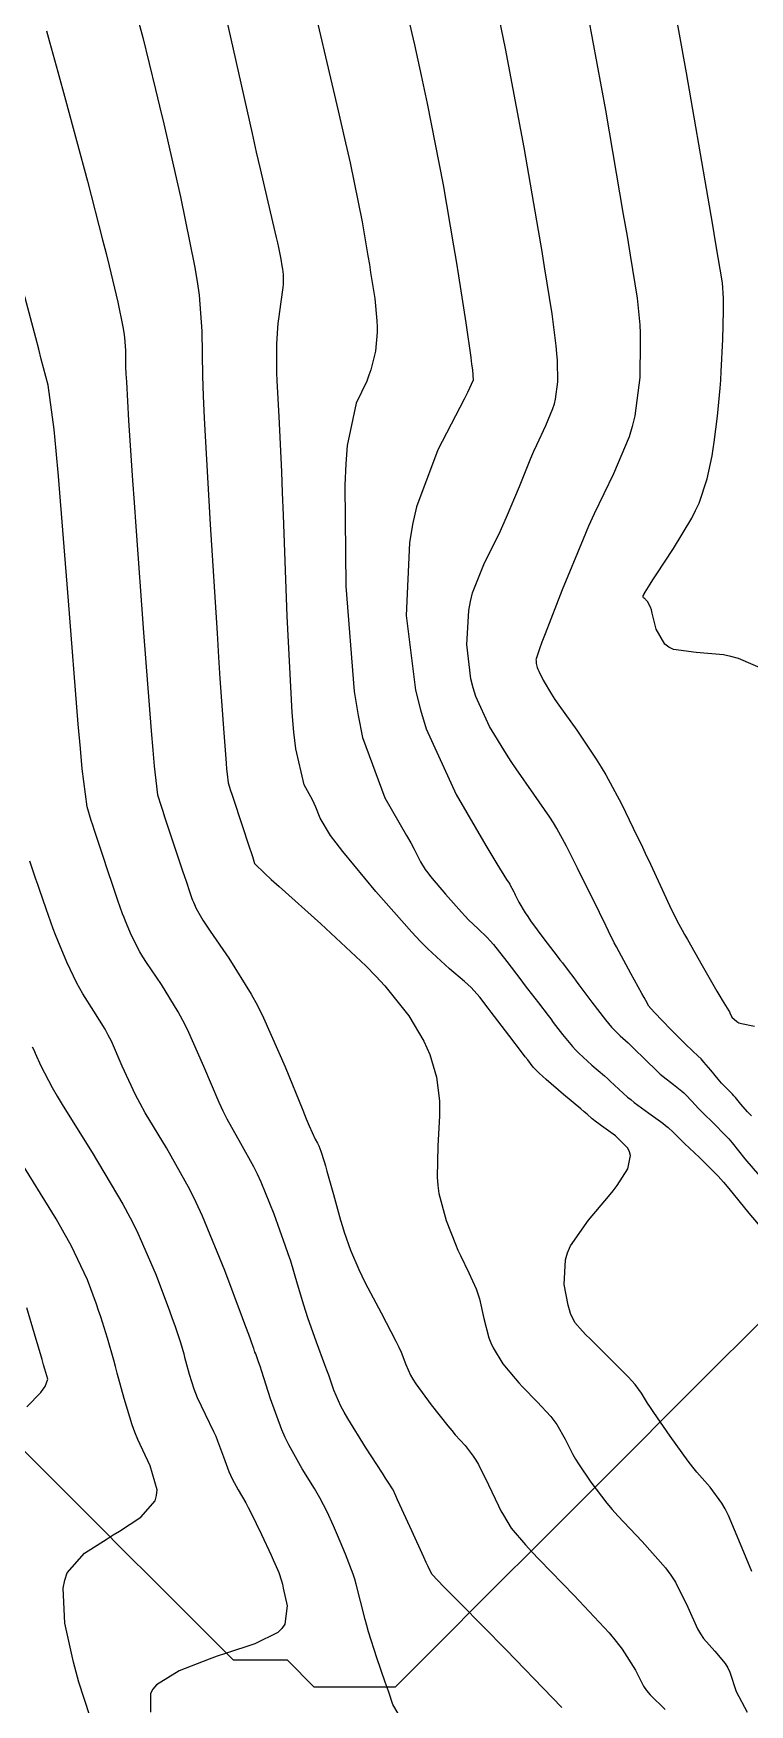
# Model space of a CAD drawing. Header units: metres. Extents: x 837475 to 838479, y 1189012 to 1191015.
# Drawn here: x 837931.5 to 837958.1, y 1189286.7 to 1189348.7 of the extents above; entities that cross this region are included whole.
import ezdxf

# ---------------------------------------------------------------- set-up
doc = ezdxf.new("R2010")
doc.units = ezdxf.units.M
doc.header["$LTSCALE"] = 0.3
for name, color, linetype in [('COTAS 10', 1, 'Continuous'), ('COTAS INT', 252, 'Continuous'), ('DRENAJE', 5, 'Continuous')]:
    doc.layers.add(name, color=color, linetype=linetype)

msp = doc.modelspace()

# ---------------------------------------------------------------- linework, layer by layer
at = {"layer": 'COTAS 10'}
for points in [[(837958.186, 1189308.575), (837958.107, 1189308.651), (837958.031, 1189308.728), (837957.793, 1189309.004), (837957.587, 1189309.261), (837957.531, 1189309.325), (837957.477, 1189309.385), (837957.285, 1189309.579), (837957.077, 1189309.789), (837957.012, 1189309.861), (837956.944, 1189309.939), (837956.67, 1189310.267), (837956.418, 1189310.572), (837956.314, 1189310.689), (837956.192, 1189310.806), (837956.006, 1189310.975), (837955.917, 1189311.061), (837955.811, 1189311.165), (837955.294, 1189311.685), (837954.784, 1189312.203), (837954.684, 1189312.306), (837954.601, 1189312.392), (837954.448, 1189312.553), (837954.415, 1189312.595), (837954.407, 1189312.606), (837954.4, 1189312.616), (837954.379, 1189312.648), (837954.267, 1189312.851), (837954.201, 1189312.969), (837954.121, 1189313.114), (837953.708, 1189313.86), (837953.27, 1189314.659), (837953.175, 1189314.838), (837953.09, 1189314.998), (837952.879, 1189315.42), (837952.689, 1189315.817), (837952.619, 1189315.961), (837952.541, 1189316.12), (837952.195, 1189316.818), (837951.82, 1189317.572), (837951.725, 1189317.767), (837951.632, 1189317.955), (837951.327, 1189318.582), (837950.968, 1189319.233), (837950.841, 1189319.436), (837950.704, 1189319.649), (837950.11, 1189320.5), (837949.45, 1189321.443), (837949.271, 1189321.715), (837949.094, 1189321.99), (837948.467, 1189323.02), (837947.962, 1189324.129), (837947.862, 1189324.454), (837947.779, 1189324.786), (837947.624, 1189326.051), (837947.698, 1189327.316), (837947.76, 1189327.649), (837947.84, 1189327.974), (837948.28, 1189329.083), (837948.818, 1189330.162), (837948.959, 1189330.468), (837949.098, 1189330.776), (837949.573, 1189331.915), (837950.002, 1189332.966), (837950.111, 1189333.22), (837950.216, 1189333.457), (837950.561, 1189334.179), (837950.821, 1189334.802), (837950.873, 1189334.977), (837950.917, 1189335.153), (837951, 1189335.798), (837950.983, 1189336.58), (837950.963, 1189336.843), (837950.936, 1189337.126), (837950.784, 1189338.315), (837950.508, 1189340.064), (837950.403, 1189340.701), (837950.285, 1189341.403), (837949.756, 1189344.488), (837949.063, 1189348.16), (837948.842, 1189349.232)], [(837932.036, 1189348.805), (837932.147, 1189348.406), (837932.458, 1189347.285), (837932.743, 1189346.251), (837933.553, 1189343.239), (837934.114, 1189341.063), (837934.242, 1189340.556), (837934.357, 1189340.091), (837934.673, 1189338.753), (837934.862, 1189337.828), (837934.897, 1189337.622), (837934.924, 1189337.438), (837934.96, 1189336.956), (837934.969, 1189336.352), (837934.979, 1189336.091), (837934.994, 1189335.79), (837935.074, 1189334.367), (837935.223, 1189332.134), (837935.281, 1189331.322), (837935.345, 1189330.427), (837935.635, 1189326.497), (837935.918, 1189322.851), (837935.978, 1189322.135), (837936.03, 1189321.546), (837936.152, 1189320.478), (837936.286, 1189320.054), (837936.346, 1189319.871), (837936.415, 1189319.66), (837936.746, 1189318.66), (837937.079, 1189317.663), (837937.149, 1189317.454), (837937.209, 1189317.274), (837937.347, 1189316.863), (837937.429, 1189316.636), (837937.454, 1189316.572), (837937.48, 1189316.506), (837937.583, 1189316.261), (837937.835, 1189315.828), (837937.956, 1189315.644), (837938.099, 1189315.431), (837938.797, 1189314.429), (837939.629, 1189313.091), (837939.856, 1189312.666), (837940.081, 1189312.217), (837940.883, 1189310.4), (837941.536, 1189308.789), (837941.668, 1189308.47), (837941.778, 1189308.207), (837942.001, 1189307.715), (837942.085, 1189307.566), (837942.108, 1189307.518), (837942.131, 1189307.467), (837942.215, 1189307.261), (837942.336, 1189306.879), (837942.383, 1189306.717), (837942.436, 1189306.53), (837942.675, 1189305.655), (837942.94, 1189304.71), (837943.009, 1189304.479), (837943.077, 1189304.262), (837943.306, 1189303.592), (837943.613, 1189302.882), (837943.729, 1189302.641), (837943.859, 1189302.379), (837944.442, 1189301.272), (837944.991, 1189300.226), (837945.1, 1189300.004), (837945.19, 1189299.811), (837945.357, 1189299.356), (837945.53, 1189298.966), (837945.623, 1189298.814), (837945.735, 1189298.642), (837946.305, 1189297.862), (837946.921, 1189297.079), (837947.063, 1189296.906), (837947.193, 1189296.752), (837947.558, 1189296.353), (837947.864, 1189295.961), (837947.956, 1189295.811), (837948.052, 1189295.643), (837948.425, 1189294.89), (837948.796, 1189294.114), (837948.89, 1189293.933), (837948.98, 1189293.766), (837949.275, 1189293.285), (837949.797, 1189292.667), (837950.031, 1189292.414), (837950.302, 1189292.125), (837951.605, 1189290.786), (837952.899, 1189289.406), (837953.165, 1189289.091), (837953.391, 1189288.805), (837953.876, 1189288.016), (837954.182, 1189287.429), (837954.295, 1189287.27), (837954.42, 1189287.113), (837954.977, 1189286.559)], [(837931.305, 1189297.788), (837931.821, 1189298.324), (837931.915, 1189298.441), (837931.988, 1189298.546), (837932.078, 1189298.814), (837931.975, 1189299.181), (837931.926, 1189299.348), (837931.869, 1189299.544), (837931.59, 1189300.488), (837931.297, 1189301.457)]]:
    msp.add_lwpolyline(points, dxfattribs=at)
at = {"layer": 'COTAS INT'}
for points in [[(837944.562, 1189353.105), (837945.683, 1189348.286), (837945.933, 1189347.158), (837946.157, 1189346.118), (837946.75, 1189343.105), (837947.135, 1189340.841), (837947.228, 1189340.273), (837947.316, 1189339.731), (837947.586, 1189337.987), (837947.77, 1189336.701), (837947.804, 1189336.448), (837947.83, 1189336.239), (837947.864, 1189335.854), (837947.653, 1189335.401), (837947.526, 1189335.149), (837947.368, 1189334.841), (837946.55, 1189333.273), (837945.754, 1189331.16), (837945.61, 1189330.509), (837945.5, 1189329.829), (837945.378, 1189327.135), (837945.719, 1189324.365), (837945.9, 1189323.636), (837946.119, 1189322.925), (837947.225, 1189320.497), (837948.334, 1189318.602), (837948.555, 1189318.228), (837948.739, 1189317.918), (837949.093, 1189317.342), (837949.192, 1189317.2), (837949.215, 1189317.164), (837949.236, 1189317.131), (837949.296, 1189317.022), (837949.364, 1189316.883), (837949.39, 1189316.83), (837949.42, 1189316.771), (837949.553, 1189316.504), (837949.789, 1189316.107), (837949.884, 1189315.966), (837949.992, 1189315.812), (837950.486, 1189315.141), (837950.974, 1189314.499), (837951.078, 1189314.363), (837951.168, 1189314.245), (837951.38, 1189313.968), (837951.589, 1189313.69), (837951.678, 1189313.572), (837951.78, 1189313.436), (837952.259, 1189312.793), (837952.764, 1189312.14), (837952.883, 1189311.997), (837952.992, 1189311.87), (837953.309, 1189311.549), (837953.607, 1189311.283), (837953.705, 1189311.191), (837953.809, 1189311.091), (837954.238, 1189310.665), (837954.685, 1189310.232), (837954.801, 1189310.128), (837954.912, 1189310.032), (837955.285, 1189309.74), (837955.603, 1189309.495), (837955.68, 1189309.427), (837955.753, 1189309.36), (837955.977, 1189309.119), (837956.217, 1189308.847), (837956.3, 1189308.762), (837956.389, 1189308.671), (837956.772, 1189308.304), (837957.212, 1189307.86), (837957.338, 1189307.72), (837957.466, 1189307.573), (837957.94, 1189306.983), (837958.487, 1189306.348)], [(837958.7, 1189325.102), (837957.699, 1189325.532), (837957.421, 1189325.612), (837957.143, 1189325.674), (837956.134, 1189325.756), (837955.291, 1189325.872), (837955.117, 1189325.955), (837954.968, 1189326.061), (837954.646, 1189326.628), (837954.504, 1189327.219), (837954.469, 1189327.339), (837954.435, 1189327.441), (837954.332, 1189327.652), (837954.253, 1189327.726), (837954.236, 1189327.742), (837954.221, 1189327.755), (837954.182, 1189327.785), (837954.165, 1189327.805), (837954.163, 1189327.812), (837954.162, 1189327.82), (837954.17, 1189327.854), (837954.19, 1189327.901), (837954.197, 1189327.916), (837954.204, 1189327.932), (837954.238, 1189327.998), (837954.423, 1189328.291), (837954.526, 1189328.449), (837954.652, 1189328.641), (837955.293, 1189329.613), (837955.965, 1189330.734), (837956.11, 1189331.019), (837956.237, 1189331.293), (837956.546, 1189332.194), (837956.722, 1189333.056), (837956.764, 1189333.305), (837956.804, 1189333.559), (837956.926, 1189334.518), (837957.019, 1189335.556), (837957.041, 1189335.86), (837957.062, 1189336.172), (837957.122, 1189337.362), (837957.15, 1189338.438), (837957.15, 1189338.679), (837957.147, 1189338.896), (837957.107, 1189339.471), (837956.865, 1189340.917), (837956.734, 1189341.681), (837956.575, 1189342.604), (837955.769, 1189347.254), (837954.875, 1189352.245)], [(837958.193, 1189291.684), (837957.78, 1189292.7), (837957.33, 1189293.76), (837957.207, 1189294), (837957.085, 1189294.217), (837956.65, 1189294.803), (837956.161, 1189295.358), (837956.004, 1189295.554), (837955.839, 1189295.768), (837955.164, 1189296.696), (837954.556, 1189297.578), (837954.432, 1189297.763), (837954.328, 1189297.924), (837954.11, 1189298.291), (837953.87, 1189298.615), (837953.751, 1189298.748), (837953.609, 1189298.899), (837952.908, 1189299.602), (837952.194, 1189300.304), (837952.045, 1189300.455), (837951.917, 1189300.587), (837951.627, 1189300.909), (837951.473, 1189301.247), (837951.431, 1189301.389), (837951.388, 1189301.553), (837951.235, 1189302.32), (837951.28, 1189303.238), (837951.363, 1189303.496), (837951.476, 1189303.756), (837952.138, 1189304.71), (837952.884, 1189305.589), (837953.051, 1189305.801), (837953.2, 1189306), (837953.593, 1189306.607), (837953.693, 1189307.112), (837953.658, 1189307.247), (837953.596, 1189307.38), (837953.143, 1189307.84), (837952.626, 1189308.208), (837952.524, 1189308.283), (837952.438, 1189308.345), (837952.276, 1189308.472), (837952.083, 1189308.64), (837951.979, 1189308.729), (837951.853, 1189308.835), (837951.215, 1189309.372), (837950.565, 1189309.926), (837950.432, 1189310.044), (837950.32, 1189310.146), (837950.084, 1189310.386), (837949.883, 1189310.651), (837949.793, 1189310.769), (837949.688, 1189310.907), (837949.183, 1189311.566), (837948.65, 1189312.26), (837948.528, 1189312.421), (837948.416, 1189312.567), (837948.101, 1189312.979), (837947.781, 1189313.334), (837947.665, 1189313.445), (837947.538, 1189313.561), (837946.98, 1189314.024), (837946.176, 1189314.767), (837945.893, 1189315.06), (837945.584, 1189315.391), (837944.251, 1189316.898), (837943.02, 1189318.381), (837942.775, 1189318.695), (837942.572, 1189318.968), (837942.187, 1189319.609), (837942.026, 1189320.025), (837941.965, 1189320.156), (837941.897, 1189320.295), (837941.591, 1189320.854), (837941.279, 1189322.182), (837941.207, 1189322.804), (837941.142, 1189323.538), (837940.959, 1189327.108), (837940.826, 1189330.853), (837940.793, 1189331.697), (837940.762, 1189332.456), (837940.66, 1189334.503), (837940.59, 1189335.828), (837940.579, 1189336.132), (837940.572, 1189336.41), (837940.573, 1189337.187), (837940.612, 1189337.794), (837940.628, 1189337.963), (837940.647, 1189338.134), (837940.732, 1189338.758), (837940.808, 1189339.297), (837940.82, 1189339.415), (837940.829, 1189339.519), (837940.828, 1189339.78), (837940.798, 1189339.971), (837940.789, 1189340.03), (837940.779, 1189340.092), (837940.737, 1189340.339), (837940.648, 1189340.77), (837940.608, 1189340.947), (837940.561, 1189341.15), (837940.339, 1189342.095), (837939.968, 1189343.695), (837939.828, 1189344.312), (837939.672, 1189345.003), (837938.972, 1189348.127), (837938.279, 1189351.208)], [(837935.047, 1189350.615), (837935.6, 1189348.56), (837936.08, 1189346.639), (837936.228, 1189346.017), (837936.383, 1189345.358), (837936.998, 1189342.653), (837937.52, 1189340.09), (837937.617, 1189339.52), (837937.692, 1189339.011), (837937.791, 1189337.674), (837937.816, 1189336.001), (837937.846, 1189335.279), (837937.885, 1189334.446), (837938.109, 1189330.503), (837938.36, 1189326.475), (837938.417, 1189325.588), (837938.468, 1189324.799), (837938.607, 1189322.776), (837938.694, 1189321.653), (837938.713, 1189321.432), (837938.729, 1189321.251), (837938.767, 1189320.922), (837938.856, 1189320.647), (837938.905, 1189320.499), (837938.964, 1189320.32), (837939.265, 1189319.417), (837939.563, 1189318.517), (837939.621, 1189318.341), (837939.668, 1189318.196), (837939.749, 1189317.937), (837940.133, 1189317.561), (837940.371, 1189317.343), (837940.667, 1189317.075), (837942.211, 1189315.695), (837943.879, 1189314.135), (837944.253, 1189313.754), (837944.588, 1189313.395), (837945.479, 1189312.282), (837946.026, 1189311.344), (837946.144, 1189311.096), (837946.248, 1189310.852), (837946.501, 1189310.014), (837946.605, 1189309.13), (837946.615, 1189308.858), (837946.616, 1189308.574), (837946.551, 1189307.45), (837946.525, 1189306.297), (837946.551, 1189305.994), (837946.591, 1189305.699), (837946.856, 1189304.695), (837947.204, 1189303.815), (837947.297, 1189303.599), (837947.388, 1189303.395), (837947.703, 1189302.757), (837947.974, 1189302.157), (837948.036, 1189301.977), (837948.094, 1189301.79), (837948.257, 1189301.066), (837948.445, 1189300.344), (837948.517, 1189300.159), (837948.598, 1189299.979), (837948.966, 1189299.385), (837949.419, 1189298.833), (837949.554, 1189298.68), (837949.694, 1189298.528), (837950.233, 1189297.977), (837950.737, 1189297.43), (837950.854, 1189297.279), (837950.961, 1189297.129), (837951.268, 1189296.59), (837951.562, 1189296.019), (837951.661, 1189295.848), (837951.768, 1189295.672), (837952.22, 1189294.99), (837952.818, 1189294.218), (837953.017, 1189293.984), (837953.232, 1189293.741), (837954.128, 1189292.795), (837954.992, 1189291.811), (837955.186, 1189291.546), (837955.361, 1189291.283), (837955.828, 1189290.358), (837956.187, 1189289.556), (837956.293, 1189289.371), (837956.403, 1189289.202), (837956.822, 1189288.725), (837957.212, 1189288.268), (837957.302, 1189288.113), (837957.385, 1189287.944), (837957.621, 1189287.23), (837958.022, 1189286.467)], [(837941.722, 1189350.647), (837942.852, 1189345.846), (837943.088, 1189344.814), (837943.291, 1189343.911), (837943.743, 1189341.722), (837943.957, 1189340.466), (837944.009, 1189340.151), (837944.057, 1189339.851), (837944.207, 1189338.884), (837944.29, 1189338.054), (837944.297, 1189337.839), (837944.297, 1189337.631), (837944.239, 1189336.937), (837944.066, 1189336.244), (837943.994, 1189336.038), (837943.912, 1189335.825), (837943.525, 1189335.002), (837943.188, 1189333.435), (837943.136, 1189332.754), (837943.103, 1189331.965), (837943.132, 1189328.22), (837943.444, 1189324.312), (837943.588, 1189323.42), (837943.758, 1189322.611), (837944.583, 1189320.375), (837945.388, 1189318.978), (837945.547, 1189318.697), (837945.676, 1189318.463), (837945.911, 1189317.998), (837946.082, 1189317.714), (837946.172, 1189317.592), (837946.281, 1189317.452), (837946.828, 1189316.794), (837947.421, 1189316.124), (837947.558, 1189315.977), (837947.684, 1189315.847), (837948.041, 1189315.516), (837948.376, 1189315.195), (837948.488, 1189315.071), (837948.608, 1189314.932), (837949.11, 1189314.302), (837949.627, 1189313.623), (837949.757, 1189313.452), (837949.881, 1189313.29), (837950.281, 1189312.767), (837950.638, 1189312.298), (837950.735, 1189312.171), (837950.831, 1189312.043), (837951.171, 1189311.59), (837951.542, 1189311.143), (837951.658, 1189311.021), (837951.779, 1189310.898), (837952.262, 1189310.46), (837952.73, 1189310.059), (837952.842, 1189309.96), (837952.946, 1189309.865), (837953.257, 1189309.568), (837953.587, 1189309.271), (837953.703, 1189309.177), (837953.83, 1189309.077), (837954.377, 1189308.675), (837954.892, 1189308.301), (837954.998, 1189308.22), (837955.089, 1189308.148), (837955.284, 1189307.971), (837955.49, 1189307.756), (837955.587, 1189307.662), (837955.702, 1189307.552), (837956.26, 1189307.03), (837956.948, 1189306.334), (837957.145, 1189306.116), (837957.344, 1189305.886), (837958.087, 1189304.962), (837958.915, 1189303.99)], [(837951.969, 1189350.202), (837952.763, 1189345.871), (837953.43, 1189342.004), (837953.568, 1189341.191), (837953.687, 1189340.49), (837953.946, 1189338.893), (837954.038, 1189337.914), (837954.05, 1189337.604), (837954.057, 1189337.277), (837954.036, 1189335.952), (837953.852, 1189334.531), (837953.757, 1189334.143), (837953.642, 1189333.757), (837953.067, 1189332.383), (837952.348, 1189330.897), (837952.143, 1189330.44), (837951.935, 1189329.963), (837951.161, 1189328.078), (837950.529, 1189326.456), (837950.41, 1189326.146), (837950.316, 1189325.895), (837950.179, 1189325.49), (837950.197, 1189325.461), (837950.2, 1189325.447), (837950.202, 1189325.431), (837950.202, 1189325.355), (837950.237, 1189325.204), (837950.261, 1189325.141), (837950.291, 1189325.069), (837950.452, 1189324.734), (837950.765, 1189324.209), (837950.892, 1189324.017), (837951.036, 1189323.805), (837951.701, 1189322.873), (837952.428, 1189321.808), (837952.611, 1189321.512), (837952.787, 1189321.216), (837953.357, 1189320.143), (837953.793, 1189319.242), (837953.884, 1189319.054), (837953.962, 1189318.893), (837954.137, 1189318.535), (837954.294, 1189318.209), (837954.36, 1189318.068), (837954.436, 1189317.905), (837954.794, 1189317.134), (837955.148, 1189316.373), (837955.222, 1189316.217), (837955.285, 1189316.084), (837955.426, 1189315.8), (837955.613, 1189315.468), (837955.705, 1189315.305), (837955.814, 1189315.111), (837956.356, 1189314.153), (837956.896, 1189313.205), (837957.004, 1189313.018), (837957.095, 1189312.862), (837957.276, 1189312.571), (837957.344, 1189312.471), (837957.364, 1189312.436), (837957.384, 1189312.397), (837957.459, 1189312.232), (837957.635, 1189312.069), (837957.718, 1189312.031), (837957.816, 1189311.998), (837958.296, 1189311.905)], [(837951.144, 1189286.637), (837950.806, 1189287.001), (837949.083, 1189288.778), (837947.373, 1189290.508), (837947.044, 1189290.843), (837946.777, 1189291.116), (837946.331, 1189291.58), (837946.192, 1189291.861), (837946.118, 1189292.018), (837946.03, 1189292.21), (837945.583, 1189293.189), (837945.143, 1189294.158), (837945.059, 1189294.342), (837944.991, 1189294.491), (837944.883, 1189294.728), (837944.881, 1189294.731), (837944.879, 1189294.733), (837944.878, 1189294.735), (837944.87, 1189294.745), (837944.711, 1189294.989), (837944.613, 1189295.139), (837944.493, 1189295.325), (837943.865, 1189296.294), (837943.211, 1189297.349), (837943.074, 1189297.589), (837942.955, 1189297.807), (837942.686, 1189298.407), (837942.5, 1189298.955), (837942.434, 1189299.141), (837942.362, 1189299.341), (837942.051, 1189300.185), (837941.729, 1189301.085), (837941.65, 1189301.321), (837941.576, 1189301.551), (837941.347, 1189302.334), (837941.093, 1189303.185), (837941.003, 1189303.459), (837940.904, 1189303.749), (837940.476, 1189304.933), (837939.993, 1189306.12), (837939.859, 1189306.412), (837939.725, 1189306.688), (837939.242, 1189307.55), (837938.736, 1189308.45), (837938.589, 1189308.75), (837938.437, 1189309.071), (837937.864, 1189310.412), (837937.26, 1189311.78), (837937.091, 1189312.118), (837936.92, 1189312.438), (837936.293, 1189313.446), (837935.738, 1189314.268), (837935.612, 1189314.471), (837935.498, 1189314.663), (837935.186, 1189315.269), (837934.966, 1189315.792), (837934.911, 1189315.933), (837934.857, 1189316.072), (837934.681, 1189316.559), (837934.49, 1189317.121), (837934.428, 1189317.308), (837934.361, 1189317.508), (837934.082, 1189318.342), (837933.812, 1189319.162), (837933.75, 1189319.353), (837933.694, 1189319.529), (837933.538, 1189320.033), (837933.361, 1189321.45), (837933.291, 1189322.2), (837933.212, 1189323.106), (837932.853, 1189327.672), (837932.482, 1189332.292), (837932.396, 1189333.233), (837932.318, 1189334.026), (837932.093, 1189335.668), (837931.84, 1189336.638), (837931.744, 1189337.008), (837931.636, 1189337.422), (837931.148, 1189339.285)], [(837945.078, 1189286.42), (837944.883, 1189286.753), (837944.727, 1189287.203), (837944.667, 1189287.379), (837944.599, 1189287.578), (837944.292, 1189288.482), (837943.982, 1189289.441), (837943.913, 1189289.676), (837943.851, 1189289.896), (837943.684, 1189290.579), (837943.525, 1189291.207), (837943.467, 1189291.393), (837943.403, 1189291.585), (837943.124, 1189292.321), (837942.826, 1189293.031), (837942.751, 1189293.206), (837942.679, 1189293.371), (837942.444, 1189293.889), (837942.171, 1189294.412), (837942.075, 1189294.581), (837941.969, 1189294.759), (837941.512, 1189295.489), (837941.02, 1189296.372), (837940.891, 1189296.647), (837940.767, 1189296.936), (837940.345, 1189298.088), (837940.019, 1189299.098), (837939.953, 1189299.296), (837939.899, 1189299.459), (837939.794, 1189299.753), (837939.765, 1189299.815), (837939.758, 1189299.831), (837939.752, 1189299.847), (837939.735, 1189299.901), (837939.722, 1189299.95), (837939.718, 1189299.963), (837939.715, 1189299.975), (837939.703, 1189300.017), (837939.534, 1189300.475), (837939.432, 1189300.749), (837939.305, 1189301.088), (837938.649, 1189302.843), (837937.822, 1189304.861), (837937.588, 1189305.366), (837937.352, 1189305.846), (837936.483, 1189307.385), (837935.694, 1189308.693), (837935.509, 1189309.029), (837935.339, 1189309.352), (837934.844, 1189310.425), (837934.439, 1189311.343), (837934.325, 1189311.57), (837934.211, 1189311.785), (837933.79, 1189312.462), (837933.377, 1189313.104), (837933.268, 1189313.298), (837933.16, 1189313.498), (837932.789, 1189314.276), (837932.452, 1189315.079), (837932.367, 1189315.295), (837932.285, 1189315.508), (837932.015, 1189316.254), (837931.772, 1189316.968), (837931.707, 1189317.161), (837931.642, 1189317.352), (837931.418, 1189318.024)], [(837931.501, 1189311.132), (837931.56, 1189311.022), (837931.618, 1189310.907), (837931.825, 1189310.437), (837932.241, 1189309.634), (837932.43, 1189309.308), (837932.652, 1189308.936), (837933.724, 1189307.22), (837934.869, 1189305.299), (837935.138, 1189304.799), (837935.385, 1189304.312), (837936.103, 1189302.671), (837936.594, 1189301.343), (837936.698, 1189301.056), (837936.788, 1189300.802), (837936.998, 1189300.174), (837937.121, 1189299.749), (837937.156, 1189299.624), (837937.191, 1189299.495), (837937.322, 1189299.001), (837937.495, 1189298.459), (837937.558, 1189298.299), (837937.626, 1189298.135), (837937.924, 1189297.51), (837938.233, 1189296.872), (837938.308, 1189296.699), (837938.378, 1189296.529), (837938.596, 1189295.931), (837938.795, 1189295.387), (837938.854, 1189295.25), (837938.914, 1189295.12), (837939.147, 1189294.703), (837939.427, 1189294.222), (837939.517, 1189294.051), (837939.613, 1189293.864), (837940.006, 1189293.054), (837940.367, 1189292.281), (837940.443, 1189292.116), (837940.508, 1189291.974), (837940.657, 1189291.639), (837940.751, 1189291.333), (837940.783, 1189291.208), (837940.817, 1189291.067), (837940.958, 1189290.412), (837940.87, 1189289.729), (837940.759, 1189289.57), (837940.612, 1189289.424), (837939.766, 1189289.004), (837938.673, 1189288.645), (837938.368, 1189288.537), (837938.064, 1189288.426), (837936.958, 1189287.995), (837936.118, 1189287.483), (837935.981, 1189287.322), (837935.886, 1189287.151), (837935.888, 1189286.461)], [(837933.639, 1189286.331), (837933.234, 1189287.58), (837933.131, 1189287.947), (837933.033, 1189288.323), (837932.714, 1189289.759), (837932.648, 1189291.068), (837932.71, 1189291.364), (837932.805, 1189291.631), (837933.439, 1189292.357), (837934.282, 1189292.891), (837934.51, 1189293.037), (837934.736, 1189293.182), (837935.532, 1189293.699), (837936.06, 1189294.302), (837936.118, 1189294.501), (837936.136, 1189294.714), (837935.881, 1189295.601), (837935.423, 1189296.579), (837935.314, 1189296.85), (837935.213, 1189297.121), (837934.909, 1189298.101), (837934.66, 1189299.039), (837934.593, 1189299.284), (837934.527, 1189299.523), (837934.294, 1189300.331), (837934.043, 1189301.129), (837933.965, 1189301.362), (837933.883, 1189301.599), (837933.558, 1189302.498), (837932.948, 1189303.764), (837932.687, 1189304.232), (837932.386, 1189304.752), (837930.965, 1189307.054)]]:
    msp.add_lwpolyline(points, dxfattribs=at)
at = {"layer": 'DRENAJE'}
msp.add_polyline3d([(837958.961, 1189301.388, 0), (837957.961, 1189300.388, 0), (837956.961, 1189299.389, 0), (837955.962, 1189298.389, 0), (837954.962, 1189297.389, 0), (837953.962, 1189296.39, 0), (837952.963, 1189295.39, 0), (837951.963, 1189294.39, 0), (837950.963, 1189293.391, 0), (837949.964, 1189292.391, 0), (837948.964, 1189291.391, 0), (837947.964, 1189290.392, 0), (837946.965, 1189289.392, 0), (837945.965, 1189288.392, 0), (837944.965, 1189287.393, 0), (837941.966, 1189287.393, 0), (837940.967, 1189288.392, 0), (837938.967, 1189288.392, 0), (837937.968, 1189289.392, 0), (837936.968, 1189290.392, 0), (837935.968, 1189291.391, 0), (837934.969, 1189292.391, 0), (837933.969, 1189293.391, 0), (837931.97, 1189295.39, 0), (837929.97, 1189297.389, 0)], dxfattribs=at)

doc.saveas('drawing.dxf')
